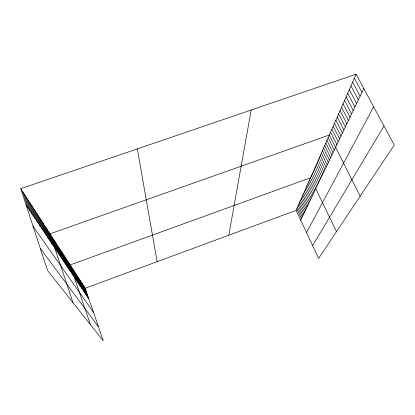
<?xml version="1.0" encoding="UTF-8"?>
<svg xmlns="http://www.w3.org/2000/svg" width="415" height="415" viewBox="0 0 415 415"><rect width="100%" height="100%" fill="white"/><g stroke="black" fill="none" stroke-linecap="round" stroke-linejoin="round"><path stroke-width="0.62" d="M228.81 235.217L251.194 110.011M296.134 210.364L356.122 74.186L394.25 145.079L318.611 258.389L296.134 210.364L85.21 288.233L20.75 188.685L356.122 74.186M300.709 220.142L363.794 88.452M306.54 232.597L373.635 106.754M312.625 245.602L383.989 125.999M40.338 248.492L98.459 326.797M33.05 226.242L93.567 312.557M26.135 205.124L88.883 298.925M354.369 78.176L361.942 92.322M352.646 82.077L360.132 96.109M350.96 85.9L358.353 99.813M349.311 89.645L356.615 103.444M347.697 93.313L354.913 106.997M346.115 96.908L353.243 110.478M344.559 100.435L351.609 113.892M343.039 103.885L350.006 117.238M341.545 107.272L348.434 120.521M340.087 110.592L346.893 123.737M338.65 113.85L345.384 126.886M337.245 117.046L343.9 129.983M335.86 120.179L342.448 133.018M334.506 123.26L341.021 135.996M333.178 126.279L339.62 138.916M331.87 129.241L338.246 141.785M330.589 132.152L336.897 144.602M360.194 196.093L329.328 135.01L50.008 233.868L73.082 302.748M328.125 137.739L334.308 150.007M326.947 140.415L333.069 152.596M325.785 143.05L331.85 155.143M324.644 145.639L330.646 157.648M323.524 148.186L329.469 160.107M322.419 150.692L328.307 162.53M321.335 153.156L327.17 164.911M320.271 155.578L326.045 167.25M319.218 157.959L324.945 169.553M318.186 160.304L323.856 171.82M317.169 162.613L322.787 174.051M316.168 164.885L321.739 176.245M315.182 167.121L320.702 178.409M314.212 169.325L319.685 180.535M313.258 171.488L318.679 182.626M312.319 173.626L317.693 184.685M311.39 175.727L316.723 186.719M336.503 231.586L310.482 177.796L70.135 264.952L90.408 324.592M309.58 179.835L314.819 190.687M308.698 181.848L313.89 192.627M307.826 183.824L312.977 194.536M306.965 185.775L312.075 196.419M306.12 187.699L311.183 198.277M305.284 189.593L310.311 200.103M304.46 191.46L309.445 201.903M303.65 193.302L308.594 203.682M302.851 195.117L307.754 205.43M302.063 196.902L306.929 207.158M301.285 198.671L306.114 208.859M300.517 200.409L305.31 210.54M299.765 202.126L304.517 212.195M299.018 203.817L303.733 213.829M298.281 205.487L302.96 215.437M297.555 207.137L302.203 217.029M296.839 208.761L301.451 218.596M85.21 288.233L103.273 340.814L47.575 270.59L20.75 188.685M84.473 287.092L88.167 297.856M83.726 285.94L87.441 296.772M82.964 284.768L86.704 295.672M82.196 283.58L85.957 294.551M81.413 282.371L85.2 293.421M80.624 281.147L84.432 292.269M79.82 279.907L83.654 291.107M79.006 278.647L82.86 289.919M78.176 277.37L82.056 288.721M77.335 276.074L81.241 287.502M76.485 274.756L80.411 286.262M75.618 273.418L79.571 285.006M74.736 272.064L78.715 283.73M73.844 270.684L77.849 282.433M72.941 269.283L76.972 281.116M72.018 267.862L76.075 279.777M71.084 266.414L75.167 278.424M69.165 263.458L73.305 275.638M68.184 261.943L72.35 274.211M67.189 260.402L71.38 272.764M66.177 258.836L70.4 271.291M65.145 257.248L69.393 269.797M64.097 255.63L68.376 268.272M63.033 253.985L67.339 266.726M61.949 252.31L66.286 265.149M60.849 250.608L65.217 263.546M59.724 248.876L64.123 261.917M58.588 247.117L63.018 260.257M57.426 245.322L61.887 258.571M56.243 243.496L60.735 256.849M55.039 241.639L59.568 255.101M53.815 239.751L58.375 253.321M52.57 237.826L57.161 251.506M51.299 235.865L55.926 249.659M48.648 231.767L53.343 245.799M47.263 229.63L51.994 243.781M45.852 227.451L50.62 241.727M44.41 225.226L49.219 239.631M42.942 222.959L47.787 237.489M41.443 220.645L46.324 235.305M39.913 218.28L44.836 233.08M38.351 215.873L43.31 230.802M36.759 213.409L41.759 228.478M35.13 210.893L40.172 226.108M33.47 208.325L38.548 223.68M31.768 205.705L36.888 221.205M30.036 203.023L35.197 218.674M28.262 200.279L33.465 216.085M26.446 197.478L31.696 213.435M24.589 194.614L29.885 210.727M22.69 191.683L28.028 207.957M137.318 148.886L157.135 261.678"/></g></svg>
